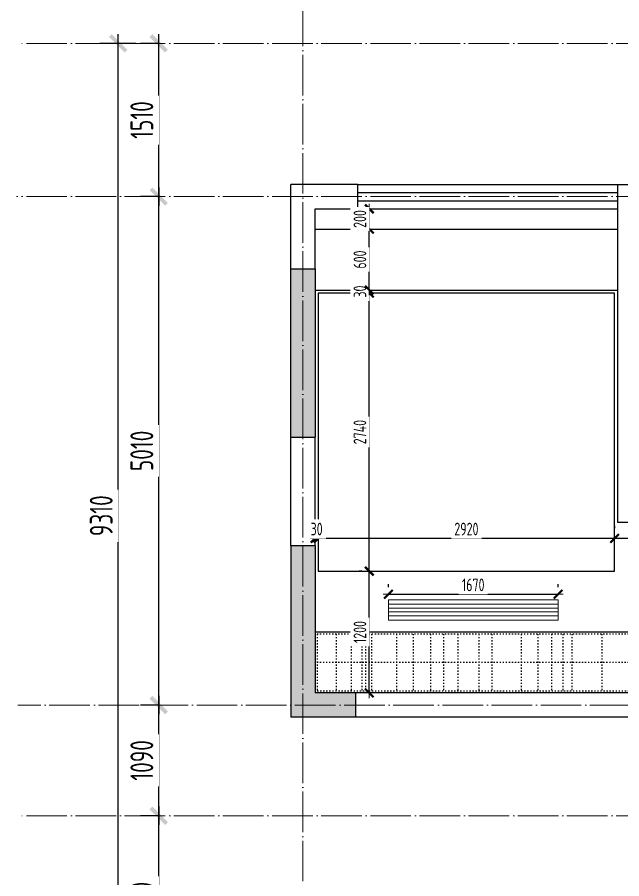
# Model space of a CAD drawing. Header units: inches. Extents: x -50945 to 250244, y -404780 to 18493.
# Drawn here: x 159673 to 165627, y -306166 to -297677 of the extents above; entities that cross this region are included whole.
import ezdxf

# ---------------------------------------------------------------- set-up
doc = ezdxf.new("R2010")
doc.units = ezdxf.units.IN
doc.header["$MEASUREMENT"] = 0
doc.linetypes.add('ACAD_ISO03W100', pattern=[30, 12, -18])
doc.linetypes.add('DOTE', pattern=[2.42, 2, -0.2, 0.02, -0.2])
for name, color, linetype in [('D-ARCHI', 250, 'Continuous'), ('EVH 立面填充', 8, 'Continuous'), ('IBS-003-建筑窗框', 3, 'Continuous'), ('IBS-182-原建筑非承重墙', 150, 'Continuous'), ('IBS-200-原建筑承重墙柱', 200, 'Continuous'), ('IBS-63-原建筑窗', 63, 'Continuous'), ('IDS-040-固定高家具', 40, 'Continuous'), ('IRC-30-天花轮廓线', 30, 'Continuous'), ('外标注', 50, 'Continuous')]:
    doc.layers.add(name, color=color, linetype=linetype)
doc.layers.add('天棚材质标注', color=2, linetype='Continuous', lineweight=5)
doc.styles.add('HBA-DIMT', font='ARCHS.SHX', dxfattribs={"width": 0.8})
doc.dimstyles.new('HBA_40', dxfattribs={"dimscale": 50, "dimtxt": 2.5, "dimasz": 0.1, "dimexe": 2, "dimexo": 2.5, "dimgap": 0.6, "dimtad": 1, "dimdec": 0, "dimrnd": 5, "dimzin": 0, "dimtxsty": 'HBA-DIMT', "dimblk": 'HBA_DIMENSION_TICK', "dimblk1": 'HBA_DIMENSION_TICK', "dimblk2": 'HBA_DIMENSION_TICK', "dimcen": 0.125, "dimclrd": 44, "dimclre": 44, "dimclrt": 2, "dimadec": 0, "dimazin": 0, "dimtfac": 1, "dimtdec": 0, "dimtix": 1, "dimtmove": 1, "dimatfit": 3, "dimldrblk": 'HBA_Leader_Dot', "dimfxl": 0, "dimtvp": 1, "dimtfill": 1, "dimtolj": 1, "dimtzin": 0, "dimarcsym": 0})

# ---------------------------------------------------------------- blocks, each defined once
blk = doc.blocks.new('HBA_DIMENSION_TICK')
at = {"color": 0, "linetype": 'ByBlock'}
for p, q in [((-10, 0), (0, 0)), ((0, 0), (10, 0))]:
    blk.add_line(p, q, dxfattribs=at)
at = {"color": 50, "linetype": 'ByBlock'}
blk.add_solid([(-10, -7), (-7, -10), (7, 10), (10, 7)], dxfattribs=at)
blk = doc.blocks.new('*D553')
at = {"layer": 'Defpoints', "color": 0, "transparency": 16777216}
for p in [(161067.1, -305544.5), (161268.2, -305544.5), (161268.2, -307242.8)]:
    blk.add_point(p, dxfattribs=at)
at = {"layer": '外标注', "color": 44, "lineweight": -2, "transparency": 16777216}
for p, q in [((161067.1, -305544.5), (160887.1, -305544.5)), ((161067.1, -307233.8), (161067.1, -305553.5)), ((161067.1, -307242.8), (160887.1, -307242.8))]:
    blk.add_line(p, q, dxfattribs=at)
at = {"layer": '外标注', "color": 44, "lineweight": -2, "transparency": 16777216, "xscale": 9, "yscale": 9, "zscale": 9}
for p, rotation in [((161067.1, -305544.5), 90), ((161067.1, -307242.8), 270)]:
    blk.add_blockref('HBA_DIMENSION_TICK', p, dxfattribs=dict(at, rotation=rotation))
at = {"layer": '外标注', "color": 2, "transparency": 16777216, "insert": (160900.6, -306393.7), "char_height": 225, "attachment_point": 5, "rotation": 90, "style": 'HBA-DIMT', "bg_fill": 3, "box_fill_scale": 1.25, "bg_fill_color": 256, "bg_fill_true_color": 13158600, "bg_fill_transparency": 0}
blk.add_mtext('\\A1;1700', dxfattribs=at)
blk = doc.blocks.new('HBA_Leader_Dot')
at = {"color": 0, "linetype": 'ByBlock'}
blk.add_line((-5, 0), (-10, 0), dxfattribs=at)
at = {"color": 0, "linetype": 'ByBlock', "const_width": 5}
blk.add_lwpolyline([(-2.5, 0, 1), (2.5, 0, 1)], format="xyb", close=True, dxfattribs=at)
blk = doc.blocks.new('*D554')
at = {"layer": 'Defpoints', "color": 0, "transparency": 16777216}
for p in [(161067.1, -304454.5), (161268.2, -304454.5), (161268.2, -305544.5)]:
    blk.add_point(p, dxfattribs=at)
at = {"layer": '外标注', "color": 44, "lineweight": -2, "transparency": 16777216}
for p, q in [((161067.1, -304454.5), (160887.1, -304454.5)), ((161067.1, -305535.5), (161067.1, -304463.5)), ((161067.1, -305544.5), (160887.1, -305544.5))]:
    blk.add_line(p, q, dxfattribs=at)
at = {"layer": '外标注', "color": 44, "lineweight": -2, "transparency": 16777216, "xscale": 9, "yscale": 9, "zscale": 9}
for p, rotation in [((161067.1, -304454.5), 90), ((161067.1, -305544.5), 270)]:
    blk.add_blockref('HBA_DIMENSION_TICK', p, dxfattribs=dict(at, rotation=rotation))
at = {"layer": '外标注', "color": 2, "transparency": 16777216, "insert": (160900.6, -304999.5), "char_height": 225, "attachment_point": 5, "rotation": 90, "style": 'HBA-DIMT', "bg_fill": 3, "box_fill_scale": 1.25, "bg_fill_color": 256, "bg_fill_true_color": 13158600, "bg_fill_transparency": 0}
blk.add_mtext('\\A1;1090', dxfattribs=at)
blk = doc.blocks.new('*D555')
at = {"layer": 'Defpoints', "color": 0, "transparency": 16777216}
for p in [(161067.1, -299444.5), (161268.2, -299444.5), (161268.2, -304454.5)]:
    blk.add_point(p, dxfattribs=at)
at = {"layer": '外标注', "color": 44, "lineweight": -2, "transparency": 16777216}
for p, q in [((161067.1, -299444.5), (160887.1, -299444.5)), ((161067.1, -304445.5), (161067.1, -299453.5)), ((161067.1, -304454.5), (160887.1, -304454.5))]:
    blk.add_line(p, q, dxfattribs=at)
at = {"layer": '外标注', "color": 44, "lineweight": -2, "transparency": 16777216, "xscale": 9, "yscale": 9, "zscale": 9}
for p, rotation in [((161067.1, -299444.5), 90), ((161067.1, -304454.5), 270)]:
    blk.add_blockref('HBA_DIMENSION_TICK', p, dxfattribs=dict(at, rotation=rotation))
at = {"layer": '外标注', "color": 2, "transparency": 16777216, "insert": (160900.6, -301949.5), "char_height": 225, "attachment_point": 5, "rotation": 90, "style": 'HBA-DIMT', "bg_fill": 3, "box_fill_scale": 1.25, "bg_fill_color": 256, "bg_fill_true_color": 13158600, "bg_fill_transparency": 0}
blk.add_mtext('\\A1;5010', dxfattribs=at)
blk = doc.blocks.new('*D556')
at = {"layer": 'Defpoints', "color": 0, "transparency": 16777216}
for p in [(161067.1, -297934.3), (161268.2, -297934.3), (161268.2, -299444.5)]:
    blk.add_point(p, dxfattribs=at)
at = {"layer": '外标注', "color": 44, "lineweight": -2, "transparency": 16777216}
for p, q in [((161067.1, -297934.3), (160887.1, -297934.3)), ((161067.1, -299435.5), (161067.1, -297943.3)), ((161067.1, -299444.5), (160887.1, -299444.5))]:
    blk.add_line(p, q, dxfattribs=at)
at = {"layer": '外标注', "color": 44, "lineweight": -2, "transparency": 16777216, "xscale": 9, "yscale": 9, "zscale": 9}
for p, rotation in [((161067.1, -297934.3), 90), ((161067.1, -299444.5), 270)]:
    blk.add_blockref('HBA_DIMENSION_TICK', p, dxfattribs=dict(at, rotation=rotation))
at = {"layer": '外标注', "color": 2, "transparency": 16777216, "insert": (160900.6, -298689.4), "char_height": 225, "attachment_point": 5, "rotation": 90, "style": 'HBA-DIMT', "bg_fill": 3, "box_fill_scale": 1.25, "bg_fill_color": 256, "bg_fill_true_color": 13158600, "bg_fill_transparency": 0}
blk.add_mtext('\\A1;1510', dxfattribs=at)
blk = doc.blocks.new('*D557')
at = {"layer": 'Defpoints', "color": 0, "transparency": 16777216}
for p in [(160667.1, -297934.3), (161067.1, -297934.3), (161067.1, -307242.8)]:
    blk.add_point(p, dxfattribs=at)
at = {"layer": '外标注', "color": 44, "lineweight": -2, "transparency": 16777216}
for p, q in [((160842.1, -297934.3), (160487.1, -297934.3)), ((160667.1, -307233.8), (160667.1, -297943.3)), ((160842.1, -307242.8), (160487.1, -307242.8))]:
    blk.add_line(p, q, dxfattribs=at)
at = {"layer": '外标注', "color": 44, "lineweight": -2, "transparency": 16777216, "xscale": 9, "yscale": 9, "zscale": 9}
for p, rotation in [((160667.1, -297934.3), 90), ((160667.1, -307242.8), 270)]:
    blk.add_blockref('HBA_DIMENSION_TICK', p, dxfattribs=dict(at, rotation=rotation))
at = {"layer": '外标注', "color": 2, "transparency": 16777216, "insert": (160500.6, -302588.6), "char_height": 225, "attachment_point": 5, "rotation": 90, "style": 'HBA-DIMT', "bg_fill": 3, "box_fill_scale": 1.25, "bg_fill_color": 256, "bg_fill_true_color": 13158600, "bg_fill_transparency": 0}
blk.add_mtext('\\A1;9310', dxfattribs=at)
blk = doc.blocks.new('*D616')
at = {"layer": 'Defpoints', "color": 0, "transparency": 16777216}
for p in [(164999.2, -303362.3), (163328.7, -303417.7), (164999.2, -303417.7)]:
    blk.add_point(p, dxfattribs=at)
at = {"layer": '天棚材质标注', "color": 44, "lineweight": -2, "transparency": 16777216}
for p, q in [((163328.7, -303292.7), (163328.7, -303262.3)), ((164999.2, -303292.7), (164999.2, -303262.3)), ((163333.7, -303362.3), (164994.2, -303362.3))]:
    blk.add_line(p, q, dxfattribs=at)
at = {"layer": '天棚材质标注', "color": 44, "lineweight": -2, "transparency": 16777216, "xscale": 5, "yscale": 5, "zscale": 5, "rotation": 180}
blk.add_blockref('HBA_DIMENSION_TICK', (163328.7, -303362.3), dxfattribs=at)
at = {"layer": '天棚材质标注', "color": 44, "lineweight": -2, "transparency": 16777216, "xscale": 5, "yscale": 5, "zscale": 5}
blk.add_blockref('HBA_DIMENSION_TICK', (164999.2, -303362.3), dxfattribs=at)
at = {"layer": '天棚材质标注', "color": 2, "transparency": 16777216, "insert": (164164, -303269.8), "char_height": 125, "attachment_point": 5, "style": 'HBA-DIMT', "bg_fill": 3, "box_fill_scale": 1.25, "bg_fill_color": 256, "bg_fill_true_color": 13158600, "bg_fill_transparency": 0}
blk.add_mtext('\\A1;1670', dxfattribs=at)
blk = doc.blocks.new('*D617')
at = {"layer": 'Defpoints', "color": 0, "transparency": 16777216}
for p in [(163141, -303134.5), (163192.5, -303134.5), (163192.5, -304334.5)]:
    blk.add_point(p, dxfattribs=at)
at = {"layer": '天棚材质标注', "color": 44, "lineweight": -2, "transparency": 16777216}
for p, q in [((163067.5, -303134.5), (163041, -303134.5)), ((163141, -304329.5), (163141, -303139.5)), ((163067.5, -304334.5), (163041, -304334.5))]:
    blk.add_line(p, q, dxfattribs=at)
at = {"layer": '天棚材质标注', "color": 44, "lineweight": -2, "transparency": 16777216, "xscale": 5, "yscale": 5, "zscale": 5}
for p, rotation in [((163141, -303134.5), 90), ((163141, -304334.5), 270)]:
    blk.add_blockref('HBA_DIMENSION_TICK', p, dxfattribs=dict(at, rotation=rotation))
at = {"layer": '天棚材质标注', "color": 2, "transparency": 16777216, "insert": (163048.5, -303734.5), "char_height": 125, "attachment_point": 5, "rotation": 90, "style": 'HBA-DIMT', "bg_fill": 3, "box_fill_scale": 1.25, "bg_fill_color": 256, "bg_fill_true_color": 13158600, "bg_fill_transparency": 0}
blk.add_mtext('\\A1;1200', dxfattribs=at)
blk = doc.blocks.new('*D618')
at = {"layer": 'Defpoints', "color": 0, "transparency": 16777216}
for p in [(163141, -300394.5), (163141, -300394.5), (163192.5, -303134.5)]:
    blk.add_point(p, dxfattribs=at)
at = {"layer": '天棚材质标注', "color": 44, "lineweight": -2, "transparency": 16777216}
for p, q in [((163016, -300394.5), (163041, -300394.5)), ((163141, -303129.5), (163141, -300399.5)), ((163067.5, -303134.5), (163041, -303134.5))]:
    blk.add_line(p, q, dxfattribs=at)
at = {"layer": '天棚材质标注', "color": 44, "lineweight": -2, "transparency": 16777216, "xscale": 5, "yscale": 5, "zscale": 5}
for p, rotation in [((163141, -300394.5), 90), ((163141, -303134.5), 270)]:
    blk.add_blockref('HBA_DIMENSION_TICK', p, dxfattribs=dict(at, rotation=rotation))
at = {"layer": '天棚材质标注', "color": 2, "transparency": 16777216, "insert": (163048.5, -301764.5), "char_height": 125, "attachment_point": 5, "rotation": 90, "style": 'HBA-DIMT', "bg_fill": 3, "box_fill_scale": 1.25, "bg_fill_color": 256, "bg_fill_true_color": 13158600, "bg_fill_transparency": 0}
blk.add_mtext('\\A1;2740', dxfattribs=at)
blk = doc.blocks.new('*D619')
at = {"layer": '天棚材质标注', "color": 44, "lineweight": -2, "transparency": 16777216}
for p, q in [((163016, -300364.5), (163041, -300364.5)), ((163016, -300394.5), (163041, -300394.5)), ((163141, -300359.5), (163141, -300354.5)), ((163141, -300394.5), (163141, -300364.5)), ((163141, -300399.5), (163141, -300404.5))]:
    blk.add_line(p, q, dxfattribs=at)
at = {"layer": '天棚材质标注', "color": 44, "lineweight": -2, "transparency": 16777216, "xscale": 5, "yscale": 5, "zscale": 5}
for p, rotation in [((163141, -300364.5), 270), ((163141, -300394.5), 90)]:
    blk.add_blockref('HBA_DIMENSION_TICK', p, dxfattribs=dict(at, rotation=rotation))
at = {"layer": '天棚材质标注', "color": 2, "transparency": 16777216, "insert": (163048.5, -300379.5), "char_height": 125, "attachment_point": 5, "rotation": 90, "style": 'HBA-DIMT', "bg_fill": 3, "box_fill_scale": 1.25, "bg_fill_color": 256, "bg_fill_true_color": 13158600, "bg_fill_transparency": 0}
blk.add_mtext('\\A1;30', dxfattribs=at)
at = {"layer": 'Defpoints', "color": 0, "transparency": 16777216}
for p in [(163141, -300364.5), (163141, -300364.5), (163141, -300394.5)]:
    blk.add_point(p, dxfattribs=at)
blk = doc.blocks.new('*D620')
at = {"layer": 'Defpoints', "color": 0, "transparency": 16777216}
for p in [(163141, -299764.5), (163141, -299764.5), (163141, -300364.5)]:
    blk.add_point(p, dxfattribs=at)
at = {"layer": '天棚材质标注', "color": 44, "lineweight": -2, "transparency": 16777216}
for p, q in [((163016, -299764.5), (163041, -299764.5)), ((163141, -300359.5), (163141, -299769.5)), ((163016, -300364.5), (163041, -300364.5))]:
    blk.add_line(p, q, dxfattribs=at)
at = {"layer": '天棚材质标注', "color": 44, "lineweight": -2, "transparency": 16777216, "xscale": 5, "yscale": 5, "zscale": 5}
for p, rotation in [((163141, -299764.5), 90), ((163141, -300364.5), 270)]:
    blk.add_blockref('HBA_DIMENSION_TICK', p, dxfattribs=dict(at, rotation=rotation))
at = {"layer": '天棚材质标注', "color": 2, "transparency": 16777216, "insert": (163048.5, -300064.5), "char_height": 125, "attachment_point": 5, "rotation": 90, "style": 'HBA-DIMT', "bg_fill": 3, "box_fill_scale": 1.25, "bg_fill_color": 256, "bg_fill_true_color": 13158600, "bg_fill_transparency": 0}
blk.add_mtext('\\A1;600', dxfattribs=at)
blk = doc.blocks.new('*D621')
at = {"layer": '天棚材质标注', "color": 44, "lineweight": -2, "transparency": 16777216}
for p, q in [((163016, -299564.5), (163041, -299564.5)), ((163141, -299559.5), (163141, -299554.5)), ((163141, -299764.5), (163141, -299564.5)), ((163016, -299764.5), (163041, -299764.5)), ((163141, -299769.5), (163141, -299774.5))]:
    blk.add_line(p, q, dxfattribs=at)
at = {"layer": '天棚材质标注', "color": 44, "lineweight": -2, "transparency": 16777216, "xscale": 5, "yscale": 5, "zscale": 5}
for p, rotation in [((163141, -299564.5), 270), ((163141, -299764.5), 90)]:
    blk.add_blockref('HBA_DIMENSION_TICK', p, dxfattribs=dict(at, rotation=rotation))
at = {"layer": '天棚材质标注', "color": 2, "transparency": 16777216, "insert": (163048.5, -299664.5), "char_height": 125, "attachment_point": 5, "rotation": 90, "style": 'HBA-DIMT', "bg_fill": 3, "box_fill_scale": 1.25, "bg_fill_color": 256, "bg_fill_true_color": 13158600, "bg_fill_transparency": 0}
blk.add_mtext('\\A1;200', dxfattribs=at)
at = {"layer": 'Defpoints', "color": 0, "transparency": 16777216}
for p in [(163141, -299564.5), (163141, -299564.5), (163141, -299764.5)]:
    blk.add_point(p, dxfattribs=at)
blk = doc.blocks.new('*D622')
at = {"layer": 'Defpoints', "color": 0, "transparency": 16777216}
for p in [(165557.1, -302811.9), (165557.1, -302811.9), (167126.8, -302811.9)]:
    blk.add_point(p, dxfattribs=at)
at = {"layer": '天棚材质标注', "color": 44, "lineweight": -2, "transparency": 16777216}
for p, q in [((165557.1, -302686.9), (165557.1, -302711.9)), ((167126.8, -302686.9), (167126.8, -302711.9)), ((167121.8, -302811.9), (165562.1, -302811.9))]:
    blk.add_line(p, q, dxfattribs=at)
at = {"layer": '天棚材质标注', "color": 44, "lineweight": -2, "transparency": 16777216, "xscale": 5, "yscale": 5, "zscale": 5, "rotation": 180}
blk.add_blockref('HBA_DIMENSION_TICK', (165557.1, -302811.9), dxfattribs=at)
at = {"layer": '天棚材质标注', "color": 44, "lineweight": -2, "transparency": 16777216, "xscale": 5, "yscale": 5, "zscale": 5}
blk.add_blockref('HBA_DIMENSION_TICK', (167126.8, -302811.9), dxfattribs=at)
at = {"layer": '天棚材质标注', "color": 2, "transparency": 16777216, "insert": (166341.9, -302719.4), "char_height": 125, "attachment_point": 5, "style": 'HBA-DIMT', "bg_fill": 3, "box_fill_scale": 1.25, "bg_fill_color": 256, "bg_fill_true_color": 13158600, "bg_fill_transparency": 0}
blk.add_mtext('\\A1;1570', dxfattribs=at)
blk = doc.blocks.new('*D623')
at = {"layer": 'Defpoints', "color": 0, "transparency": 16777216}
for p in [(162637.1, -302811.9), (162637.1, -302811.9), (165557.1, -302811.9)]:
    blk.add_point(p, dxfattribs=at)
at = {"layer": '天棚材质标注', "color": 44, "lineweight": -2, "transparency": 16777216}
for p, q in [((162637.1, -302686.9), (162637.1, -302711.9)), ((165557.1, -302686.9), (165557.1, -302711.9)), ((165552.1, -302811.9), (162642.1, -302811.9))]:
    blk.add_line(p, q, dxfattribs=at)
at = {"layer": '天棚材质标注', "color": 44, "lineweight": -2, "transparency": 16777216, "xscale": 5, "yscale": 5, "zscale": 5, "rotation": 180}
blk.add_blockref('HBA_DIMENSION_TICK', (162637.1, -302811.9), dxfattribs=at)
at = {"layer": '天棚材质标注', "color": 44, "lineweight": -2, "transparency": 16777216, "xscale": 5, "yscale": 5, "zscale": 5}
blk.add_blockref('HBA_DIMENSION_TICK', (165557.1, -302811.9), dxfattribs=at)
at = {"layer": '天棚材质标注', "color": 2, "transparency": 16777216, "insert": (164097.1, -302719.4), "char_height": 125, "attachment_point": 5, "style": 'HBA-DIMT', "bg_fill": 3, "box_fill_scale": 1.25, "bg_fill_color": 256, "bg_fill_true_color": 13158600, "bg_fill_transparency": 0}
blk.add_mtext('\\A1;2920', dxfattribs=at)
blk = doc.blocks.new('*D624')
at = {"layer": '天棚材质标注', "color": 44, "lineweight": -2, "transparency": 16777216}
for p, q in [((162637.1, -302686.9), (162637.1, -302711.9)), ((162602.1, -302811.9), (162597.1, -302811.9)), ((162637.1, -302811.9), (162607.1, -302811.9)), ((162642.1, -302811.9), (162647.1, -302811.9)), ((162607.1, -302916.3), (162607.1, -302911.9))]:
    blk.add_line(p, q, dxfattribs=at)
at = {"layer": '天棚材质标注', "color": 44, "lineweight": -2, "transparency": 16777216, "xscale": 5, "yscale": 5, "zscale": 5}
blk.add_blockref('HBA_DIMENSION_TICK', (162607.1, -302811.9), dxfattribs=at)
at = {"layer": '天棚材质标注', "color": 44, "lineweight": -2, "transparency": 16777216, "xscale": 5, "yscale": 5, "zscale": 5, "rotation": 180}
blk.add_blockref('HBA_DIMENSION_TICK', (162637.1, -302811.9), dxfattribs=at)
at = {"layer": '天棚材质标注', "color": 2, "transparency": 16777216, "insert": (162622.1, -302719.4), "char_height": 125, "attachment_point": 5, "style": 'HBA-DIMT', "bg_fill": 3, "box_fill_scale": 1.25, "bg_fill_color": 256, "bg_fill_true_color": 13158600, "bg_fill_transparency": 0}
blk.add_mtext('\\A1;30', dxfattribs=at)
at = {"layer": 'Defpoints', "color": 0, "transparency": 16777216}
for p in [(162607.1, -302791.3), (162607.1, -302811.9), (162637.1, -302811.9)]:
    blk.add_point(p, dxfattribs=at)

msp = doc.modelspace()

# ---------------------------------------------------------------- hatches: boundary and pattern name
at = {"layer": 'EVH 立面填充'}
h = msp.add_hatch(color=256, dxfattribs=at)
h.dxf.hatch_style = 1
h.paths.add_polyline_path([(162367.07, -301814.51), (162607.07, -301814.51), (162607.07, -300154.51), (162367.07, -300154.51)])
h = msp.add_hatch(color=256, dxfattribs=at)
h.dxf.hatch_style = 1
h.paths.add_polyline_path([(162607.07, -304334.51), (162607.07, -302884.51), (162367.07, -302884.51), (162367.07, -304574.51), (163007.07, -304574.51), (163007.07, -304334.51)])

# ---------------------------------------------------------------- linework, layer by layer
at = {"layer": 'D-ARCHI', "color": 251, "linetype": 'DOTE', "lineweight": 5, "ltscale": 200}
msp.add_line((162487.07, -310062.84), (162487.07, -295114.27), dxfattribs=at)
at = {"layer": 'IBS-003-建筑窗框', "color": 251, "ltscale": 10}
for p, q in [((163027.07, -299323.51), (165587.07, -299323.51)), ((163027.07, -299564.51), (165587.07, -299564.51))]:
    msp.add_line(p, q, dxfattribs=at)
at = {"layer": 'IBS-182-原建筑非承重墙'}
for p, q in [((163027.07, -299323.51), (162367.07, -299323.51)), ((163027.07, -299564.51), (163027.07, -299323.51)), ((165587.07, -299323.51), (165807.07, -299323.51)), ((162367.07, -300154.51), (162367.07, -299324.51)), ((165587.07, -302654.51), (165587.07, -299324.51)), ((162607.07, -300154.51), (162607.07, -299564.51)), ((162607.07, -299564.51), (163027.07, -299564.51)), ((162607.07, -300364.51), (165587.07, -300364.51)), ((162367.07, -302884.51), (162367.07, -301814.51)), ((162607.07, -302884.51), (162607.07, -301814.51)), ((167127.07, -302654.51), (165587.07, -302654.51)), ((165956.77, -304334.51), (163007.07, -304334.51)), ((165956.77, -304574.51), (163007.07, -304574.51))]:
    msp.add_line(p, q, dxfattribs=at)
at = {"layer": 'IBS-200-原建筑承重墙柱', "ltscale": 0.02}
for p, q in [((162367.07, -300154.51), (162607.07, -300154.51)), ((162367.07, -301814.51), (162367.07, -300154.51)), ((162607.07, -300154.51), (162607.07, -301814.51)), ((162367.07, -301814.51), (162607.07, -301814.51)), ((162607.07, -302884.51), (162367.07, -302884.51)), ((162367.07, -302884.51), (162367.07, -304574.51)), ((162607.07, -302884.51), (162607.07, -304334.51)), ((163007.07, -304334.51), (162607.07, -304334.51)), ((163007.07, -304574.51), (163007.07, -304334.51)), ((163007.07, -304574.51), (162367.07, -304574.51))]:
    msp.add_line(p, q, dxfattribs=at)
at = {"layer": 'IBS-63-原建筑窗'}
for p, q in [((163027.07, -299403.51), (165587.07, -299403.51)), ((163027.07, -299484.51), (165587.07, -299484.51))]:
    msp.add_line(p, q, dxfattribs=at)
at = {"layer": 'IDS-040-固定高家具'}
msp.add_line((165956.77, -303734.51), (162607.07, -303734.51), dxfattribs=at)
at = {"layer": 'IDS-040-固定高家具', "linetype": 'ACAD_ISO03W100'}
for p, q in [((162814.16, -303754.51), (162814.16, -304314.51)), ((162962.89, -303754.51), (162962.89, -304314.51)), ((163067.01, -303754.51), (163067.01, -304314.51)), ((163104.19, -303754.51), (163104.19, -304314.51)), ((163163.68, -303754.51), (163163.68, -304314.51)), ((163409.09, -303754.51), (163409.09, -304314.51)), ((163572.7, -303754.51), (163572.7, -304314.51)), ((163743.74, -303754.51), (163743.74, -304314.51)), ((163870.16, -303754.51), (163870.16, -304314.51)), ((164011.46, -303754.51), (164011.46, -304314.51)), ((164219.69, -303754.51), (164219.69, -304314.51)), ((164346.11, -303754.51), (164346.11, -304314.51)), ((164636.14, -303754.51), (164636.14, -304314.51)), ((164799.75, -303754.51), (164799.75, -304314.51)), ((164933.61, -303754.51), (164933.61, -304314.51)), ((165045.15, -303754.51), (165045.15, -304314.51)), ((165134.39, -303754.51), (165134.39, -304314.51)), ((165431.86, -303754.51), (165431.86, -304314.51)), ((165936.77, -304034.51), (162627.07, -304034.51))]:
    msp.add_line(p, q, dxfattribs=at)
msp.add_lwpolyline([(162627.07, -304314.51), (165936.77, -304314.51), (165936.77, -303754.51), (162627.07, -303754.51)], close=True, dxfattribs=at)
at = {"layer": 'IRC-30-天花轮廓线'}
msp.add_line((162607.07, -299764.51), (165587.07, -299764.51), dxfattribs=at)
msp.add_lwpolyline([(162637.07, -303134.51), (165557.07, -303134.51), (165557.07, -300394.51), (162637.07, -300394.51)], close=True, dxfattribs=at)
at = {"layer": '天棚材质标注', "color": 1}
for p, q in [((163328.7, -303459.57), (164999.2, -303459.57)), ((163328.7, -303499.57), (164999.2, -303499.57)), ((163328.7, -303535.9), (164999.2, -303535.9)), ((163328.7, -303575.9), (164999.2, -303575.9))]:
    msp.add_line(p, q, dxfattribs=at)
msp.add_lwpolyline([(163328.7, -303417.74), (164999.2, -303417.74), (164999.2, -303617.74), (163328.7, -303617.74)], close=True, dxfattribs=at)

# ---------------------------------------------------------------- dimensions: what is measured, and where the dimension line sits
at = {"layer": '外标注'}
dim = msp.add_linear_dim(base=(161067.07, -305544.51), p1=(161268.23, -307242.84), p2=(161268.23, -305544.51), angle=270, dimstyle='HBA_40', override={"dimscale": 90, "dimfxl": 200, "dimfxlon": 1}, dxfattribs=at)
dim.commit()
dim.dimension.update_dxf_attribs({"geometry": '*D553', "text_midpoint": (160900.57, -306393.68)})

# ---------------------------------------------------------------- next in the draw order: dimensions: what is measured, and where the dimension line sits
dim = msp.add_linear_dim(base=(161067.07, -304454.51), p1=(161268.23, -305544.51), p2=(161268.23, -304454.51), angle=270, dimstyle='HBA_40', override={"dimscale": 90, "dimfxl": 200, "dimfxlon": 1}, dxfattribs=at)
dim.commit()
dim.dimension.update_dxf_attribs({"geometry": '*D554', "text_midpoint": (160900.57, -304999.51)})
at = {"layer": '天棚材质标注', "color": 6}
for base, p1, p2, picture, middle in [((165557.07, -302811.95), (167126.77, -302811.95), (165557.07, -302811.95), '*D622', (166341.92, -302719.45)), ((164999.2034, -303362.2797), (163328.7049, -303417.7353), (164999.2034, -303417.7353), '*D616', (164163.9542, -303269.7797))]:
    dim = msp.add_linear_dim(base=base, p1=p1, p2=p2, dimstyle='HBA_40', dxfattribs=at)
    dim.commit()
    dim.dimension.update_dxf_attribs({"geometry": picture, "text_midpoint": middle})
dim = msp.add_linear_dim(base=(163140.99, -303134.51), p1=(163192.55, -304334.51), p2=(163192.55, -303134.51), angle=90, dimstyle='HBA_40', dxfattribs=at)
dim.commit()
dim.dimension.update_dxf_attribs({"geometry": '*D617', "text_midpoint": (163048.49, -303734.51)})

# ---------------------------------------------------------------- next in the draw order: dimensions: what is measured, and where the dimension line sits
at = {"layer": '外标注'}
dim = msp.add_linear_dim(base=(161067.07, -299444.51), p1=(161268.23, -304454.51), p2=(161268.23, -299444.51), angle=270, dimstyle='HBA_40', override={"dimscale": 90, "dimfxl": 200, "dimfxlon": 1}, dxfattribs=at)
dim.commit()
dim.dimension.update_dxf_attribs({"geometry": '*D555', "text_midpoint": (160900.57, -301949.51)})
at = {"layer": '天棚材质标注', "color": 6}
dim = msp.add_linear_dim(base=(163140.99, -300394.51), p1=(163192.55, -303134.51), p2=(163140.99, -300394.51), angle=90, dimstyle='HBA_40', dxfattribs=at)
dim.commit()
dim.dimension.update_dxf_attribs({"geometry": '*D618', "text_midpoint": (163048.49, -301764.51)})

# ---------------------------------------------------------------- next in the draw order: dimensions: what is measured, and where the dimension line sits
at = {"layer": '外标注'}
dim = msp.add_linear_dim(base=(161067.07, -297934.27), p1=(161268.23, -299444.51), p2=(161268.23, -297934.27), angle=270, dimstyle='HBA_40', override={"dimscale": 90, "dimfxl": 200, "dimfxlon": 1}, dxfattribs=at)
dim.commit()
dim.dimension.update_dxf_attribs({"geometry": '*D556', "text_midpoint": (160900.57, -298689.39)})
at = {"layer": '天棚材质标注', "color": 6}
dim = msp.add_linear_dim(base=(163140.99, -300364.51), p1=(163140.99, -300394.51), p2=(163140.99, -300364.51), angle=90, dimstyle='HBA_40', dxfattribs=at)
dim.commit()
dim.dimension.update_dxf_attribs({"geometry": '*D619', "text_midpoint": (163048.49, -300379.51)})
dim = msp.add_linear_dim(base=(162637.07, -302811.95), p1=(165557.07, -302811.95), p2=(162637.07, -302811.95), dimstyle='HBA_40', dxfattribs=at)
dim.commit()
dim.dimension.update_dxf_attribs({"geometry": '*D623', "text_midpoint": (164097.07, -302719.45)})

# ---------------------------------------------------------------- next in the draw order: dimensions: what is measured, and where the dimension line sits
at = {"layer": '外标注'}
dim = msp.add_linear_dim(base=(160667.07, -297934.27), p1=(161067.07, -307242.84), p2=(161067.07, -297934.27), angle=90, dimstyle='HBA_40', override={"dimscale": 90, "dimfxl": 200, "dimfxlon": 1}, dxfattribs=at)
dim.commit()
dim.dimension.update_dxf_attribs({"geometry": '*D557', "text_midpoint": (160500.57, -302588.55)})
at = {"layer": '天棚材质标注', "color": 6}
dim = msp.add_linear_dim(base=(163140.99, -299764.51), p1=(163140.99, -300364.51), p2=(163140.99, -299764.51), angle=90, dimstyle='HBA_40', dxfattribs=at)
dim.commit()
dim.dimension.update_dxf_attribs({"geometry": '*D620', "text_midpoint": (163048.49, -300064.51)})
dim = msp.add_linear_dim(base=(162607.07, -302811.95), p1=(162637.07, -302811.95), p2=(162607.07, -302791.3), dimstyle='HBA_40', dxfattribs=at)
dim.commit()
dim.dimension.update_dxf_attribs({"geometry": '*D624', "text_midpoint": (162622.07, -302719.45)})

# ---------------------------------------------------------------- next in the draw order: linework, layer by layer
at = {"layer": 'D-ARCHI', "color": 251, "linetype": 'DOTE', "lineweight": 5, "ltscale": 200}
for p, q in [((180007.07, -297934.27), (159679.81, -297934.27)), ((180007.07, -299444.51), (159667.07, -299444.51)), ((166196.77, -304454.51), (159679.81, -304454.51)), ((180007.07, -305544.51), (159679.81, -305544.51))]:
    msp.add_line(p, q, dxfattribs=at)

# ---------------------------------------------------------------- next in the draw order: dimensions: what is measured, and where the dimension line sits
at = {"layer": '天棚材质标注', "color": 6}
dim = msp.add_linear_dim(base=(163140.99, -299564.51), p1=(163140.99, -299764.51), p2=(163140.99, -299564.51), angle=90, dimstyle='HBA_40', dxfattribs=at)
dim.commit()
dim.dimension.update_dxf_attribs({"geometry": '*D621', "text_midpoint": (163048.49, -299664.51)})

doc.saveas('drawing.dxf')
